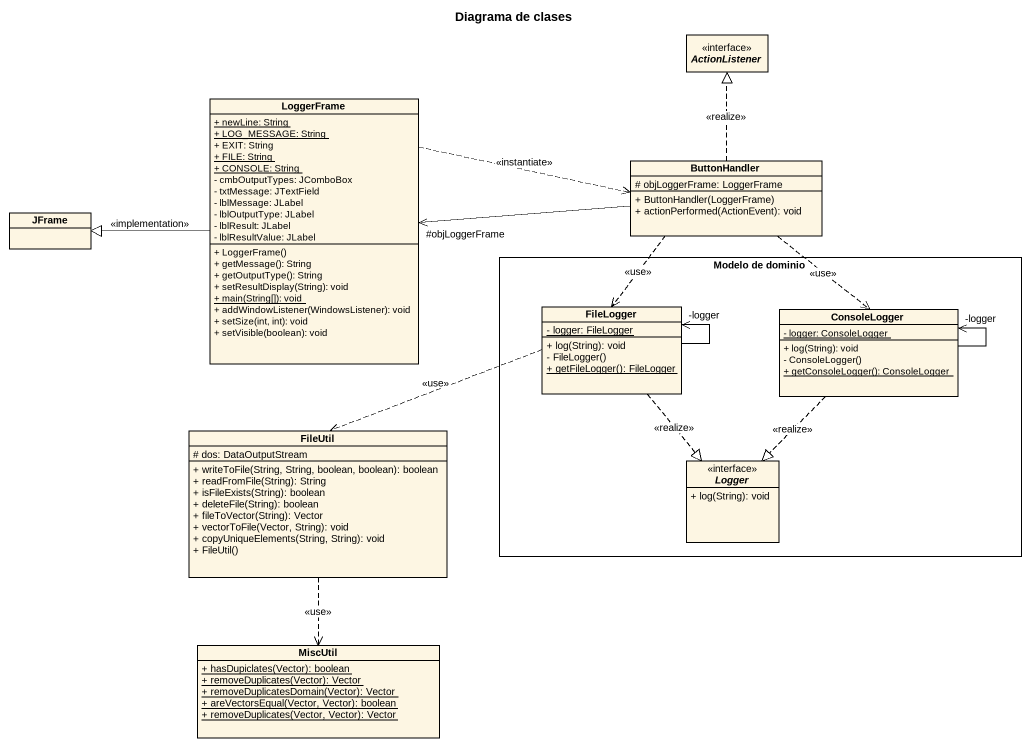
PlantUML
@startuml
title Diagrama de clases
hide circle
hide empty members
skinparam classAttributeIconSize 0
interface ActionListener
class LoggerFrame {
  {static} + newLine: String
  {static} + LOG_MESSAGE: String
  + EXIT: String
  {static} + FILE: String
  {static} + CONSOLE: String
  - cmbOutputTypes: JComboBox
  - txtMessage: JTextField
  - lblMessage: JLabel
  - lblOutputType: JLabel
  - lblResult: JLabel
  - lblResultValue: JLabel
  + LoggerFrame()
  + getMessage(): String
  + getOutputType(): String
  + setResultDisplay(String): void
  {static} + main(String[]): void
  + addWindowListener(WindowsListener): void
  + setSize(int, int): void
  + setVisible(boolean): void
}
class ButtonHandler {
  # objLoggerFrame: LoggerFrame
  + ButtonHandler(LoggerFrame)
  + actionPerformed(ActionEvent): void
}
class JFrame
rectangle "Modelo de dominio" as Modelo_de_dominio {
  class FileLogger {
    {static} - logger: FileLogger
    + log(String): void
    - FileLogger()
    {static} + getFileLogger(): FileLogger
  }
  class ConsoleLogger {
    {static} - logger: ConsoleLogger
    + log(String): void
    - ConsoleLogger()
    {static} + getConsoleLogger(): ConsoleLogger
  }
  interface Logger <<interface>> {
    + log(String): void
  }
}
class FileUtil {
  # dos: DataOutputStream
  + writeToFile(String, String, boolean, boolean): boolean
  + readFromFile(String): String
  + isFileExists(String): boolean
  + deleteFile(String): boolean
  + fileToVector(String): Vector
  + vectorToFile(Vector, String): void
  + copyUniqueElements(String, String): void
  + FileUtil()
}
class MiscUtil {
  {static} + hasDupiclates(Vector): boolean
  {static} + removeDuplicates(Vector): Vector
  {static} + removeDuplicatesDomain(Vector): Vector
  {static} + areVectorsEqual(Vector, Vector): boolean
  {static} + removeDuplicates(Vector, Vector): Vector
}
LoggerFrame .right.> ButtonHandler : <<instantiate>>
LoggerFrame -left-|> JFrame : <<implementation>>
ButtonHandler .up.|> ActionListener : <<realize>>
ButtonHandler -left-> "#objLoggerFrame" LoggerFrame
ButtonHandler ..> FileLogger : <<use>>
ButtonHandler ..> ConsoleLogger : <<use>>
FileLogger --> "-logger" FileLogger
FileLogger .left.> FileUtil : <<use>>
FileLogger ..|> Logger : <<realize>>
ConsoleLogger --> "-logger" ConsoleLogger
ConsoleLogger ..|> Logger : <<realize>>
FileUtil ..> MiscUtil : <<use>>
@enduml
